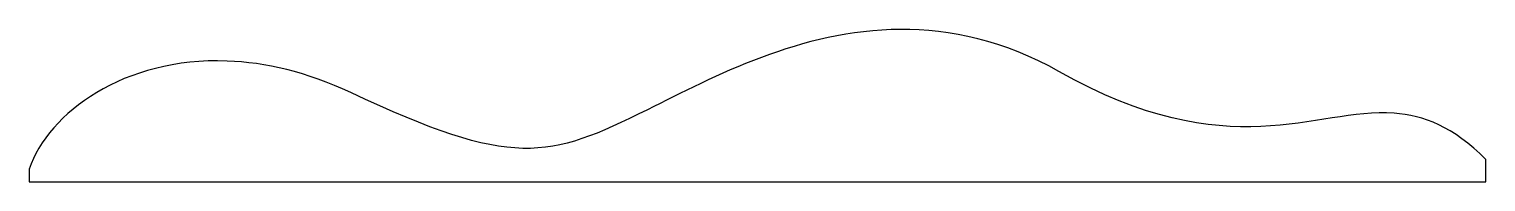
# Model space of a CAD drawing. Header units: centimetres. Extents: x -10.4 to 10.5, y 0.9 to 3.1.
import ezdxf

# ---------------------------------------------------------------- set-up
doc = ezdxf.new("R2010")
doc.units = ezdxf.units.CM
doc.header["$MEASUREMENT"] = 0
doc.layers.add('Layer 1', color=7, linetype='Continuous')

msp = doc.modelspace()

# ---------------------------------------------------------------- linework, layer by layer
at = {"layer": 'Layer 1', "color": 65}
msp.add_open_spline([(9.20763, 1.91286), (9.63811, 1.88294), (10.05771, 1.71829), (10.52891, 1.24704), (10.52891, 1.24704), (10.52891, 1.24704), (10.52891, 0.92147), (10.52891, 0.92147), (10.52891, 0.92147), (10.52891, 0.92147), (-10.42604, 0.92146), (-10.42604, 0.92146), (-10.42604, 0.92146), (-10.42604, 0.92146), (-10.42604, 1.10601), (-10.42604, 1.10601), (-10.42604, 1.10601), (-10.15069, 1.92048), (-9.05828, 2.72216), (-7.57722, 2.66602), (-7.57722, 2.66602), (-7.03056, 2.6453), (-6.43097, 2.50772), (-5.79996, 2.21078), (-5.79996, 2.21078), (-3.4594, 1.10935), (-2.96376, 1.24905), (-1.53189, 1.96398), (-1.53189, 1.96398), (-0.58114, 2.43867), (0.67701, 3.11309), (2.10581, 3.12246), (2.10581, 3.12246), (2.82886, 3.1272), (3.59563, 2.96162), (4.38837, 2.51371), (4.38837, 2.51371), (6.84795, 1.12392), (8.06593, 1.99223), (9.20763, 1.91286)], degree=3, knots=[0, 0, 0, 0, 0.09090909, 0.09090909, 0.09090909, 0.09090909, 0.18181818, 0.18181818, 0.18181818, 0.18181818, 0.27272727, 0.27272727, 0.27272727, 0.27272727, 0.36363636, 0.36363636, 0.36363636, 0.36363636, 0.45454545, 0.45454545, 0.45454545, 0.45454545, 0.54545455, 0.54545455, 0.54545455, 0.54545455, 0.63636364, 0.63636364, 0.63636364, 0.63636364, 0.72727273, 0.72727273, 0.72727273, 0.72727273, 0.81818182, 0.81818182, 0.81818182, 0.81818182, 1, 1, 1, 1], dxfattribs=at)

doc.saveas('drawing.dxf')
